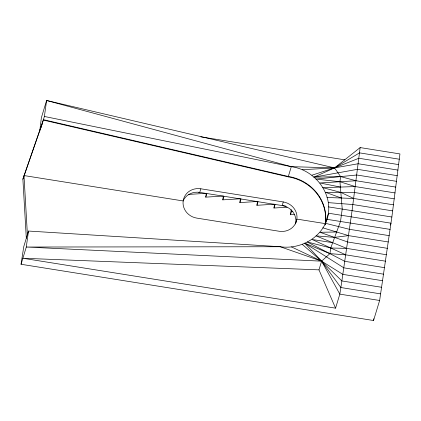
<?xml version="1.0" encoding="UTF-8"?>
<svg xmlns="http://www.w3.org/2000/svg" width="421" height="421" viewBox="0 0 421 421"><rect width="100%" height="100%" fill="white"/><g stroke="black" fill="none" stroke-linecap="round" stroke-linejoin="round"><path stroke-width="0.63" d="M39.721 131.473L41.369 117.717L46.605 100.482L291.3 166.674C313.413 169.642 331.322 190.76 328.469 213.215C325.386 235.686 301.815 249.99 280.197 246.732L28.502 231.05L23.755 246.669L21.05 264.272L373.543 320.518L379.631 300.478L391.862 217.01L399.95 153.923L360.155 147.576L352.067 210.658L341.868 280.944L339.831 294.132L335.569 308.156L22.876 258.257L318.96 269.866L335.569 308.156M28.502 231.05L26.286 247.038L21.05 264.272M40.921 127.889L44.389 116.47L46.605 100.482L334.537 167.9L358.208 163.748L398.003 170.095M222.767 196.075L205.753 197.144L206.29 193.265M239.823 198.796L222.809 199.864L223.346 195.986M256.878 201.517L239.865 202.585L240.402 198.707M273.934 204.238L256.921 205.306L257.457 201.433M287.064 207.206L273.976 208.027L274.513 204.153M294.405 214.5L290.474 214.747L291.195 209.563M26.312 238.265L22.892 179.162L43.295 120.074L288.206 176.862A43.242 40.284 16.9 0 1 325.101 224.93M390.435 225.072L391.009 223.193L328.469 213.215L325.301 223.635L296.879 219.099A15.856 14.772 16.9 0 0 283.275 201.948L200.838 188.792L199.738 192.402A15.856 14.772 16.9 0 0 183.13 200.854M205.753 197.144L206.848 193.534M222.809 199.864L223.904 196.254M239.865 202.585L240.959 198.98M256.921 205.306L258.015 201.701M273.976 208.027L275.071 204.422M288.206 176.862L291.3 166.674L334.537 167.9L358.876 158.259L398.676 164.611M283.275 201.948L282.175 205.553A15.856 14.772 16.9 0 1 295.542 223.972M290.474 214.747L291.574 211.142L292.848 211.342M295.779 222.704L296.879 219.099A15.856 14.772 16.9 0 1 279.207 231.261L196.77 218.104A15.856 14.772 16.9 0 1 183.167 200.954L23.986 175.552L27.407 234.655M318.96 269.866L321.602 261.162L329.927 253.653L330.759 247.995L340.5 221.435L342.22 209.042L339.947 181.735L340.61 176.609L334.537 167.9L302.178 169.705M22.892 179.162L42.2 123.685M360.155 147.576L334.537 167.9L313.945 177.146L340.61 176.609L356.055 180.746L395.856 187.098M311.95 175.199L334.537 167.9L359.529 152.865L399.324 159.217M313.945 177.146L357.513 169.326L397.308 175.678M388.367 241.975L348.572 235.623L334.558 237.381L316.024 235.886L346.73 248.395L386.525 254.747M356.055 180.746L319.897 182.961L340.378 187.066M188.692 194.418L205.711 193.355M395.098 192.934L355.298 186.582L322.712 187.64L340.8 192.392L353.719 198.48L393.519 204.832M336.568 231.987L319.986 232.287L347.657 241.986L387.457 248.337M346.73 248.395L330.759 247.995L307.204 241.954L344.825 261.325L384.626 267.672M326.991 197.481L353.719 198.48M381.663 287.296L341.868 280.944L321.602 261.162L26.286 247.038L280.197 246.732L321.602 261.162L342.868 274.381L382.663 280.733M385.583 261.194L345.783 254.842L329.927 253.653L304.788 243.185L321.602 261.162L340.857 287.532L380.652 293.879M328.448 202.638L352.903 204.538L392.698 210.889M332.669 242.664L312.061 239.486L345.783 254.842M328.454 206.885L391.862 217.01M326.738 219.278L390.146 229.398M200.843 136.857L344.862 159.843M396.593 181.346L356.798 174.994L315.924 179.078L339.947 181.735L355.298 186.582M394.319 198.844L354.519 192.497L325.528 192.318L341.278 198.017M198.707 192.234L285.896 206.148M389.267 235.66L349.467 229.308L325.58 223.33M383.652 274.187L343.852 267.84L304.788 243.185M379.631 300.478L339.831 294.132L321.602 261.162L302.352 244.427M44.389 116.47L291.3 166.674M43.416 119.675L288.327 176.462A43.242 40.284 16.9 0 1 325.223 224.53M322.781 227.808L348.572 235.623M291.469 246.916L321.602 261.162M373.822 318.718A263.462 13.982 -80.9 0 1 373.543 320.518M183.167 200.954A15.856 14.772 16.9 0 1 200.838 188.792"/></g></svg>
